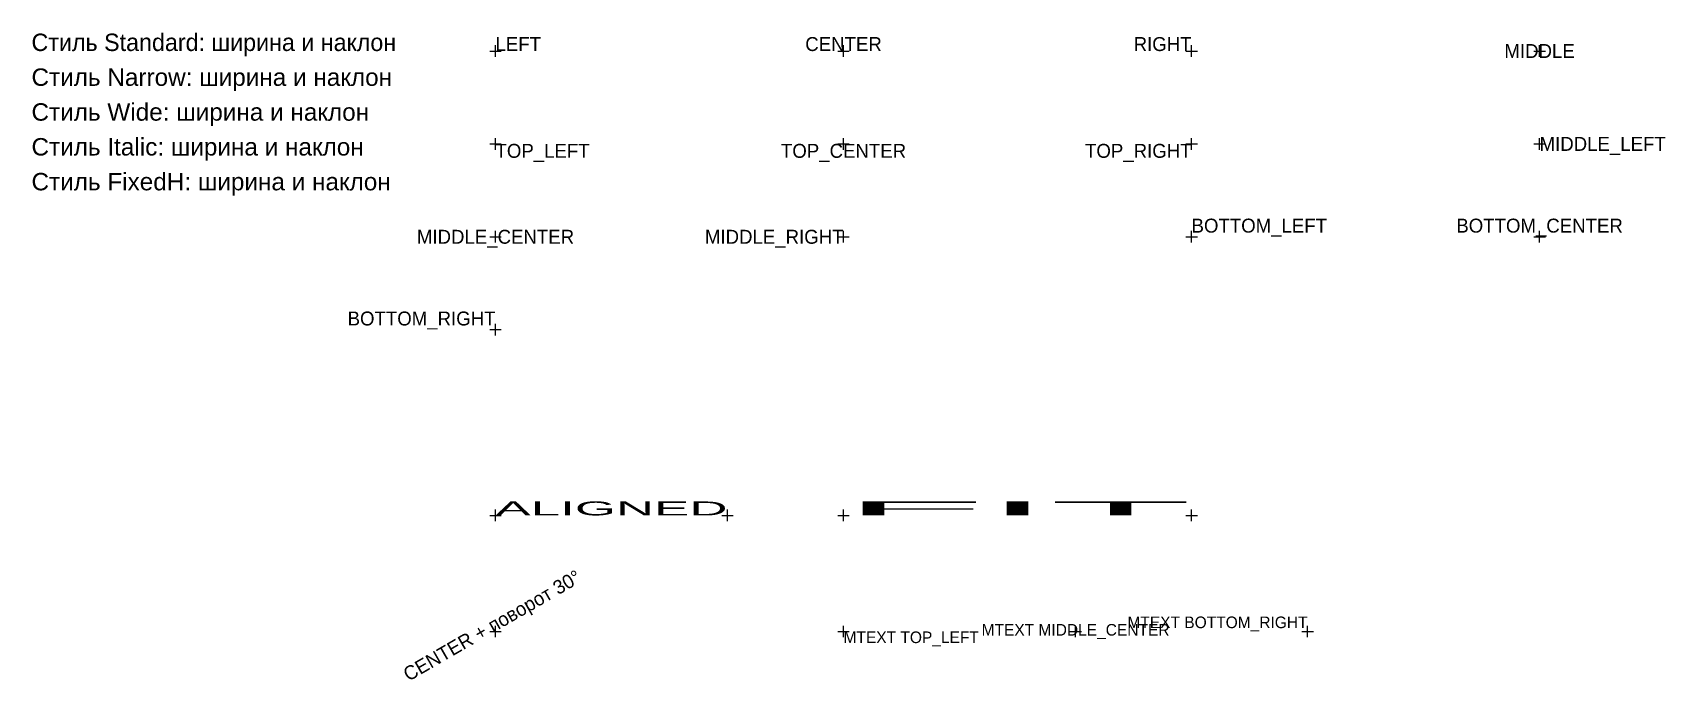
# Model space of a CAD drawing. Header units: metres. Extents: x 0 to 141, y -54 to 2.
import ezdxf
from ezdxf.enums import TextEntityAlignment as Align

# ---------------------------------------------------------------- set-up
doc = ezdxf.new("R2010")
doc.units = ezdxf.units.M
doc.styles.add('FixedH', font='arial.ttf', dxfattribs={"height": 1.5})
doc.styles.add('Italic', font='arial.ttf', dxfattribs={"oblique": 20})
doc.styles.add('Narrow', font='arial.ttf', dxfattribs={"width": 0.5})
doc.styles.add('Wide', font='arial.ttf', dxfattribs={"width": 2})

msp = doc.modelspace()

# ---------------------------------------------------------------- linework, layer by layer
for p, q in [((39.5, 0), (40.5, 0)), ((40, -0.5), (40, 0.5)), ((69.5, 0), (70.5, 0)), ((70, -0.5), (70, 0.5)), ((99.5, 0), (100.5, 0)), ((100, -0.5), (100, 0.5)), ((129.5, 0), (130.5, 0)), ((130, -0.5), (130, 0.5)), ((39.5, -8), (40.5, -8)), ((40, -8.5), (40, -7.5)), ((69.5, -8), (70.5, -8)), ((70, -8.5), (70, -7.5)), ((99.5, -8), (100.5, -8)), ((100, -8.5), (100, -7.5)), ((129.5, -8), (130.5, -8)), ((130, -8.5), (130, -7.5)), ((39.5, -16), (40.5, -16)), ((40, -16.5), (40, -15.5)), ((69.5, -16), (70.5, -16)), ((70, -16.5), (70, -15.5)), ((99.5, -16), (100.5, -16)), ((100, -16.5), (100, -15.5)), ((129.5, -16), (130.5, -16)), ((130, -16.5), (130, -15.5)), ((40, -24.5), (40, -23.5)), ((39.5, -24), (40.5, -24)), ((39.5, -40), (40.5, -40)), ((40, -40.5), (40, -39.5)), ((59.5, -40), (60.5, -40)), ((60, -40.5), (60, -39.5)), ((69.5, -40), (70.5, -40)), ((70, -40.5), (70, -39.5)), ((99.5, -40), (100.5, -40)), ((100, -40.5), (100, -39.5)), ((39.5, -50), (40.5, -50)), ((40, -50.5), (40, -49.5)), ((69.5, -50), (70.5, -50)), ((70, -50.5), (70, -49.5)), ((89.5, -50), (90.5, -50)), ((90, -50.5), (90, -49.5)), ((109.5, -50), (110.5, -50)), ((110, -50.5), (110, -49.5))]:
    msp.add_line(p, q)

# ---------------------------------------------------------------- texts
msp.add_text('Стиль Standard: ширина и наклон', height=1.5).set_placement((0, 0))
at = {"color": 1}
msp.add_text('LEFT', height=1.2, dxfattribs=at).set_placement((40, 0))
at = {"color": 2}
msp.add_text('CENTER', height=1.2, dxfattribs=at).set_placement((70, 0), align=Align.CENTER)
at = {"color": 3}
msp.add_text('RIGHT', height=1.2, dxfattribs=at).set_placement((100, 0), align=Align.RIGHT)
at = {"color": 4}
msp.add_text('MIDDLE', height=1.2, dxfattribs=at).set_placement((130, 0), align=Align.MIDDLE)
for s, style, p in [('Стиль Narrow: ширина и наклон', 'Narrow', (0, -3)), ('Стиль Wide: ширина и наклон', 'Wide', (0, -6)), ('Стиль Italic: ширина и наклон', 'Italic', (0, -9)), ('Стиль FixedH: ширина и наклон', 'FixedH', (0, -12))]:
    msp.add_text(s, height=1.5, dxfattribs=dict(style=style)).set_placement(p)
at = {"color": 5}
msp.add_text('TOP_LEFT', height=1.2, dxfattribs=at).set_placement((40, -8), align=Align.TOP_LEFT)
at = {"color": 6}
msp.add_text('TOP_CENTER', height=1.2, dxfattribs=at).set_placement((70, -8), align=Align.TOP_CENTER)
at = {"color": 7}
msp.add_text('TOP_RIGHT', height=1.2, dxfattribs=at).set_placement((100, -8), align=Align.TOP_RIGHT)
at = {"color": 1}
msp.add_text('MIDDLE_LEFT', height=1.2, dxfattribs=at).set_placement((130, -8), align=Align.MIDDLE_LEFT)
at = {"color": 2}
msp.add_text('MIDDLE_CENTER', height=1.2, dxfattribs=at).set_placement((40, -16), align=Align.MIDDLE_CENTER)
at = {"color": 3}
msp.add_text('MIDDLE_RIGHT', height=1.2, dxfattribs=at).set_placement((70, -16), align=Align.MIDDLE_RIGHT)
at = {"color": 4}
msp.add_text('BOTTOM_LEFT', height=1.2, dxfattribs=at).set_placement((100, -16), align=Align.BOTTOM_LEFT)
at = {"color": 5}
msp.add_text('BOTTOM_CENTER', height=1.2, dxfattribs=at).set_placement((130, -16), align=Align.BOTTOM_CENTER)
at = {"color": 6}
msp.add_text('BOTTOM_RIGHT', height=1.2, dxfattribs=at).set_placement((40, -24), align=Align.BOTTOM_RIGHT)
msp.add_text('ALIGNED', height=1.2).set_placement((40, -40), (60, -40), align=Align.ALIGNED)
msp.add_text('FIT', height=1.2).set_placement((70, -40), (100, -40), align=Align.FIT)
msp.add_text('CENTER + поворот 30°', height=1.2, rotation=30).set_placement((40, -50), align=Align.CENTER)
at = {"char_height": 1}
for s, insert, attachment_point in [('MTEXT BOTTOM_RIGHT', (110, -50), 9), ('MTEXT TOP_LEFT', (70, -50), 1), ('MTEXT MIDDLE_CENTER', (90, -50), 5)]:
    msp.add_mtext(s, dxfattribs=dict(at, insert=insert, attachment_point=attachment_point))

doc.saveas('drawing.dxf')
